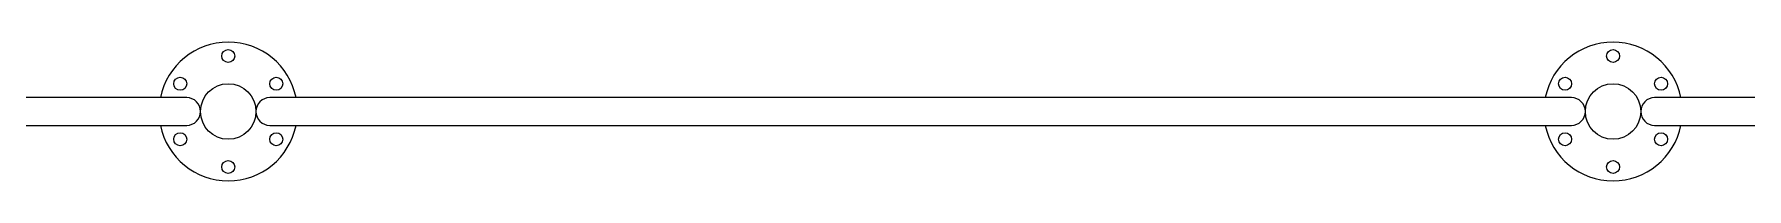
# Model space of a CAD drawing. Header units: metres. Extents: x -0.57 to 6.57, y -0.08 to 4.28.
# Drawn here: x 1.29 to 3.145, y 4.125 to 4.275 of the extents above; entities that cross this region are included whole.
import ezdxf

# ---------------------------------------------------------------- set-up
doc = ezdxf.new("R2010")
doc.units = ezdxf.units.M

msp = doc.modelspace()

# ---------------------------------------------------------------- linework, layer by layer
for p, q in [((1.455, 4.215), (0.045, 4.215)), ((2.955, 4.215), (1.545, 4.215)), ((4.455, 4.215), (3.045, 4.215)), ((0.045, 4.185), (1.455, 4.185)), ((1.545, 4.185), (2.955, 4.185)), ((3.045, 4.185), (4.455, 4.185))]:
    msp.add_line(p, q)
for points in [[(1.5735, 4.215, 0.356394), (1.5, 4.275, 0.356394), (1.4265, 4.215)], [(3.0735, 4.215, 0.356394), (3, 4.275, 0.356394), (2.9265, 4.215)], [(1.455, 4.185, 0.414214), (1.47, 4.2, 0.414214), (1.455, 4.215)], [(2.955, 4.185, 0.414214), (2.97, 4.2, 0.414214), (2.955, 4.215)]]:
    msp.add_lwpolyline(points, format="xyb")
for centre, radius in [((1.5, 4.26), 0.007), ((3, 4.26), 0.007), ((1.448, 4.23), 0.007), ((1.5, 4.2), 0.03), ((1.552, 4.23), 0.007), ((2.948, 4.23), 0.007), ((3, 4.2), 0.03), ((3.052, 4.23), 0.007), ((1.448, 4.17), 0.007), ((1.552, 4.17), 0.007), ((2.948, 4.17), 0.007), ((3.052, 4.17), 0.007), ((1.5, 4.14), 0.007), ((3, 4.14), 0.007)]:
    msp.add_circle(centre, radius)
for centre, radius, start, end in [((1.545, 4.2), 0.015, 90, 270), ((3.045, 4.2), 0.015, 90, 270), ((1.5, 4.2), 0.075, 191.537, 348.463), ((3, 4.2), 0.075, 191.537, 348.463)]:
    msp.add_arc(centre, radius, start, end)

doc.saveas('drawing.dxf')
